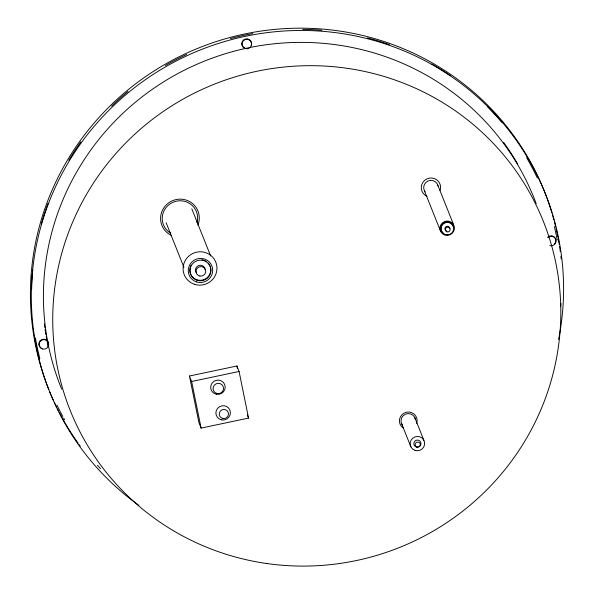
<?xml version="1.0" encoding="UTF-8"?>
<svg xmlns="http://www.w3.org/2000/svg" width="594" height="594" viewBox="0 0 594 594"><rect width="100%" height="100%" fill="white"/><g stroke="black" fill="none" stroke-linecap="round" stroke-linejoin="round"><path stroke-width="0.89" d="M189.441 376.017L236.895 366.008L239.085 371.495L248.559 418.087L201.106 428.096L198.916 422.609L189.441 376.017L191.632 381.496L201.106 428.096M191.632 381.496L239.085 371.495M437.436 184.266L453.697 224.926M424.42 190.778L440.681 231.437M414.768 417.5L423.908 440.34M401.759 424.012L410.892 446.859M191.803 208.828L210.64 255.947M247.304 414.954L248.559 418.087M166.112 222.72L183.925 267.263M236.895 366.008L237.444 368.696M547.75 237.117A4.856 4.752 -21.8 0 1 555.68 241.884M555.16 243.02A4.856 4.752 -21.8 0 1 554.358 243.993M547.935 237.578A4.856 4.752 -21.8 0 1 555.954 239.872A4.856 4.752 -21.8 0 1 549.821 245.589M251.448 43.986A4.856 4.752 -21.8 0 1 251.165 45.203M244.928 48.077A4.856 4.752 -21.8 0 1 243.562 39.947A4.856 4.752 -21.8 0 1 251.411 42.746M41.135 348.01A4.856 4.752 -21.8 0 1 41.476 339.753A4.856 4.752 -21.8 0 1 48.56 344.075M48.344 345.3A4.856 4.752 -21.8 0 1 47.81 346.436M554.365 226.604A265.681 260.165 -21.8 0 1 557.217 240.006M560.922 303.423A265.681 260.165 -21.8 0 1 560.721 306.162M100.572 468.666A265.681 260.165 -21.8 0 1 97.475 465.302M64.62 419.728A265.681 260.165 -21.8 0 1 63.721 418.131M62.838 416.52A265.681 260.165 -21.8 0 1 56.994 405.153M39.835 358.464A265.681 260.165 -21.8 0 1 35.388 337.897M31.66 289.107A265.681 260.165 -21.8 0 1 32.752 269.869M41.231 224.287A265.681 260.165 -21.8 0 1 48.069 203.334M68.807 160.239A265.681 260.165 -21.8 0 1 80.851 141.877M111.605 106.126A265.681 260.165 -21.8 0 1 128.022 91.394M165.392 65.481A265.681 260.165 -21.8 0 1 186.672 54.462M230.338 38.617A265.681 260.165 -21.8 0 1 252.806 33.598M302.68 29.381A265.681 260.165 -21.8 0 1 321.926 30.235M367.471 37.912A265.681 260.165 -21.8 0 1 389.419 44.632M431.749 64.004A265.681 260.165 -21.8 0 1 450.475 75.757M487.414 106.645A265.681 260.165 -21.8 0 1 501.626 122.208M526.633 157.685A265.681 260.165 -21.8 0 1 537.273 177.933M427.041 196.302A9.704 9.504 -21.8 0 1 421.955 184.073A9.704 9.504 -21.8 0 1 434.296 178.542A9.704 9.504 -21.8 0 1 440.095 190.451M425.081 191.84A7.277 7.128 -21.8 0 1 427.999 181.022A7.277 7.128 -21.8 0 1 438.045 186.019M446.599 230.903A2.428 2.376 -21.8 0 1 445.025 228.103A2.428 2.376 -21.8 0 1 447.742 226.277A2.428 2.376 -21.8 0 1 449.792 228.757M448.44 234.326A6.4 6.267 -21.8 0 1 446.777 234.459M443.651 233.457A6.4 6.267 -21.8 0 1 443.644 223.01A6.4 6.267 -21.8 0 1 453.445 226.863M402.413 425.074A7.277 7.128 -21.8 0 1 405.338 414.256A7.277 7.128 -21.8 0 1 415.384 419.253M418.102 447.052A3.594 3.519 -21.8 0 1 413.914 442.812A3.594 3.519 -21.8 0 1 419.639 440.815A3.594 3.519 -21.8 0 1 418.985 446.74M403.341 428.096A8.895 8.71 -21.8 0 1 400.482 416.669A8.895 8.71 -21.8 0 1 411.828 412.704A8.895 8.71 -21.8 0 1 416.669 423.44M171.198 235.343A19.409 19.008 -21.8 0 1 162.4 210.358A19.409 19.008 -21.8 0 1 187.63 200.609A19.409 19.008 -21.8 0 1 197.899 225.029M170.857 233.308A17.753 17.382 -21.8 0 1 163.989 210.84A17.753 17.382 -21.8 0 1 186.219 201.819A17.753 17.382 -21.8 0 1 196.963 222.713M208.19 263.068A10.521 10.298 -21.8 0 1 202.806 279.989A10.521 10.298 -21.8 0 1 190.117 267.694M190.377 266.825A10.521 10.298 -21.8 0 1 191.112 265.162M201.893 259.764A10.521 10.298 -21.8 0 1 203.675 260.165M204.522 260.476A10.521 10.298 -21.8 0 1 206.133 261.323M196.28 272.691A4.856 4.752 -21.8 0 1 198.76 265.503A4.856 4.752 -21.8 0 1 205.138 269.624M61.709 389.174A254.767 249.473 -21.8 0 1 206.682 60.217A254.767 249.473 -21.8 0 1 536.189 203.645M138.87 505.331A266.899 261.353 -21.8 0 1 62.682 172.49A266.899 261.353 -21.8 0 1 386.828 44.439A266.899 261.353 -21.8 0 1 558.575 339.523M48.819 389.642A266.899 261.353 -21.8 0 1 201.863 46.703A266.899 261.353 -21.8 0 1 546.257 196.079M546.896 197.802A266.899 261.353 -21.8 0 1 551.863 212.697M552.39 214.479A266.899 261.353 -21.8 0 1 553.898 219.847M554.373 221.644A266.899 261.353 -21.8 0 1 555.724 227.057M556.147 228.868A266.899 261.353 -21.8 0 1 557.892 237.051M558.241 238.877A266.899 261.353 -21.8 0 1 559.214 244.349M559.503 246.176A266.899 261.353 -21.8 0 1 560.313 251.656M560.899 256.214A266.899 261.353 -21.8 0 1 561.204 258.954M80.249 446.101A266.899 261.353 -21.8 0 1 79.165 444.624M78.096 443.131A266.899 261.353 -21.8 0 1 59.222 412.31M58.368 410.654A266.899 261.353 -21.8 0 1 57.529 408.999M56.705 407.336A266.899 261.353 -21.8 0 1 54.306 402.324M53.534 400.638A266.899 261.353 -21.8 0 1 49.51 391.342M48.003 345.634A254.767 249.473 -21.8 0 1 46.228 336.568M45.916 334.756A254.767 249.473 -21.8 0 1 45.055 329.306M44.802 327.487A254.767 249.473 -21.8 0 1 44.327 323.856M503.586 142.382A254.767 249.473 -21.8 0 1 517.656 163.966M245.114 48.53A4.856 4.752 -21.8 0 0 251.589 43.206A4.856 4.752 -21.8 0 0 243.748 40.407A4.856 4.752 -21.8 0 0 245.114 48.53M42.464 348.968A4.856 4.752 -21.8 0 0 48.626 343.287A4.856 4.752 -21.8 0 0 40.63 340.941A4.856 4.752 -21.8 0 0 42.464 348.968M221.822 419.921A7.277 7.128 -21.8 0 0 229.982 410.387A7.277 7.128 -21.8 0 0 217.619 408.308A7.277 7.128 -21.8 0 0 221.822 419.921M216.61 394.29A7.277 7.128 -21.8 0 0 224.77 384.756A7.277 7.128 -21.8 0 0 212.407 382.677A7.277 7.128 -21.8 0 0 216.61 394.29M223.002 418.51A4.655 4.559 -21.8 0 0 228.222 412.414A4.655 4.559 -21.8 0 0 220.315 411.085A4.655 4.559 -21.8 0 0 223.002 418.51M217.337 393.584A5.257 5.153 -21.8 0 0 223.233 386.694A5.257 5.153 -21.8 0 0 214.3 385.194A5.257 5.153 -21.8 0 0 217.337 393.584M444.861 234.986A7.277 7.128 -21.8 0 0 454.306 226.678A7.277 7.128 -21.8 0 0 442.404 222.876A7.277 7.128 -21.8 0 0 444.861 234.986M446.963 231.816A2.428 2.376 -21.8 0 0 450.111 229.054A2.428 2.376 -21.8 0 0 446.146 227.784A2.428 2.376 -21.8 0 0 446.963 231.816M445.329 234.615A6.4 6.267 -21.8 0 0 453.63 227.316A6.4 6.267 -21.8 0 0 443.161 223.975A6.4 6.267 -21.8 0 0 445.329 234.615M415.072 450.401A7.277 7.128 -21.8 0 0 424.517 442.099A7.277 7.128 -21.8 0 0 412.607 438.298A7.277 7.128 -21.8 0 0 415.072 450.401M416.869 447.037A2.599 2.547 -21.8 0 0 420.24 444.074A2.599 2.547 -21.8 0 0 415.993 442.716A2.599 2.547 -21.8 0 0 416.869 447.037M194.594 284.333A16.981 16.632 -21.8 0 0 216.632 264.954A16.981 16.632 -21.8 0 0 188.847 256.081A16.981 16.632 -21.8 0 0 194.594 284.333M196.562 281.92A12.274 12.014 -21.8 0 0 212.489 267.924A12.274 12.014 -21.8 0 0 192.419 261.516A12.274 12.014 -21.8 0 0 196.562 281.92M197.126 280.286A10.521 10.298 -21.8 0 0 210.773 268.288A10.521 10.298 -21.8 0 0 193.57 262.793A10.521 10.298 -21.8 0 0 197.126 280.286M199.903 276.054A4.856 4.752 -21.8 0 0 205.442 269.78A4.856 4.752 -21.8 0 0 197.223 268.265A4.856 4.752 -21.8 0 0 199.903 276.054M267.211 563.58A254.767 249.473 -21.8 0 0 543.881 222.683A254.767 249.473 -21.8 0 0 109.237 161.39A254.767 249.473 -21.8 0 0 267.211 563.58"/></g></svg>
